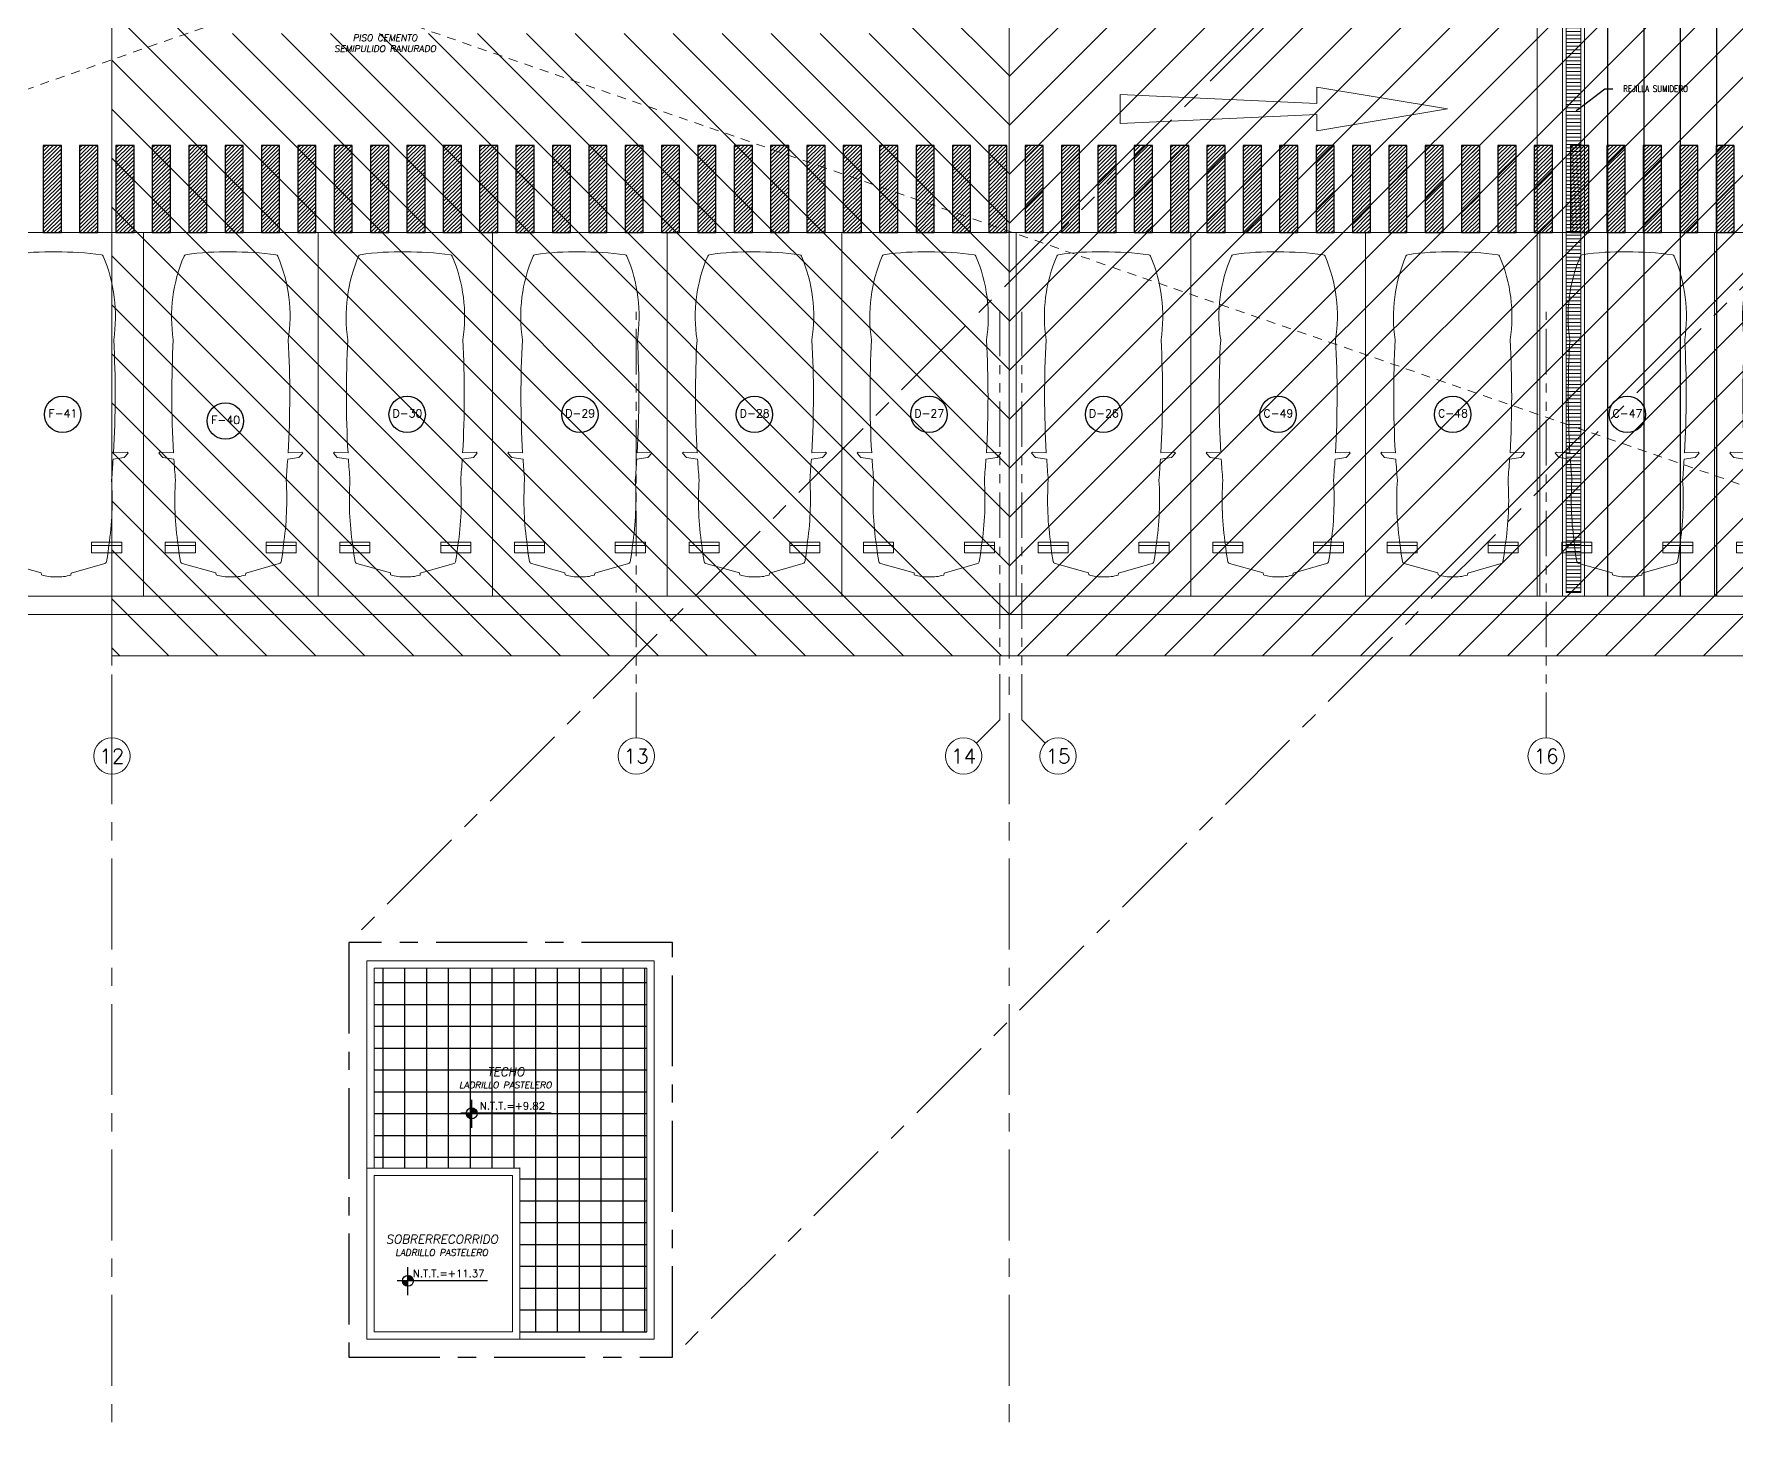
# Model space of a CAD drawing. Header units: millimetres. Extents: x 226317 to 226469, y 8188100 to 8188260.
# Drawn here: x 226414.2 to 226437.62, y 8188100.32 to 8188119.64 of the extents above; entities that cross this region are included whole.
import ezdxf
from ezdxf import colors
from ezdxf.entities.mleader import LeaderData, LeaderLine
from ezdxf.enums import TextEntityAlignment as Align
from ezdxf.math import Vec2, Vec3

# ---------------------------------------------------------------- set-up
doc = ezdxf.new("R2010")
doc.units = ezdxf.units.MM
for name, pattern in [('CENTER', [2, 1.25, -0.25, 0.25, -0.25]), ('HIDDEN2', [0.1875, 0.125, -0.0625]), ('PHANTOM', [2.5, 1.25, -0.25, 0.25, -0.25, 0.25, -0.25]), ('PHANTOM2', [1.25, 0.625, -0.125, 0.125, -0.125, 0.125, -0.125])]:
    doc.linetypes.add(name, pattern=pattern)
for name, color, linetype in [('A-COTAS INT', 8, 'Continuous'), ('A-EJES', 8, 'PHANTOM'), ('A-HATCH', 8, 'Continuous'), ('A-LINEAS', 8, 'Continuous'), ('A-MOBILIARIO', 8, 'Continuous'), ('A-MURO BAJO', 8, 'Continuous'), ('A-NIVELES-NPT', 8, 'Continuous'), ('A-NUMERO ESTAC', 8, 'Continuous'), ('A-PROYECCIONES', 8, 'HIDDEN2'), ('A-TEXTO-ACABADO PISO', 8, 'Continuous'), ('A-TEXTO-AMBIENTES', 8, 'Continuous'), ('A-TEXTO-INDICACIONES', 8, 'Continuous'), ('A_50_CortesElev', 8, 'CENTER'), ('CIRCULACION PEATONAL', 8, 'Continuous'), ('DLP_MURO BAJO', 8, 'Continuous'), ('HATCH', 8, 'Continuous')]:
    doc.layers.add(name, color=color, linetype=linetype)
doc.layers.add('A-ETAPAS', color=8, linetype='Continuous', lineweight=35, plot=False)
doc.layers.add('A-MURO ALTO', color=8, linetype='Continuous', lineweight=30)
doc.styles.add('R80', font='romans.shx', dxfattribs={"width": 0.8, "oblique": 15, "height": 0.1})
doc.styles.add('ROMANS', font='ROMANS.shx', dxfattribs={"oblique": 10})
doc.styles.add('TXT_COTAS', font='romans.shx', dxfattribs={"width": 0.8})

# ---------------------------------------------------------------- blocks, each defined once
blk = doc.blocks.new('*U25')
at = {"layer": 'CIRCULACION PEATONAL'}
h = blk.add_hatch(dxfattribs=at)
h.set_pattern_fill('ANSI31', color=256, scale=0.3)
h.set_pattern_definition([(45, (24.250368, 0), (-0.0265165, 0.0265165), [])])
h.paths.add_polyline_path([(24.547, 0.228), (24.297, 0.228), (24.297, -0.972), (24.547, -0.972)])
h = blk.add_hatch(dxfattribs=at)
h.set_pattern_fill('ANSI31', color=256, scale=0.3)
h.set_pattern_definition([(45, (24.750368, 0), (-0.0265165, 0.0265165), [])])
h.paths.add_polyline_path([(25.047, 0.228), (24.797, 0.228), (24.797, -0.972), (25.047, -0.972)])
h = blk.add_hatch(dxfattribs=at)
h.set_pattern_fill('ANSI31', color=256, scale=0.3)
h.set_pattern_definition([(45, (25.250368, 0), (-0.0265165, 0.0265165), [])])
h.paths.add_polyline_path([(25.547, 0.228), (25.297, 0.228), (25.297, -0.972), (25.547, -0.972)])
h = blk.add_hatch(dxfattribs=at)
h.set_pattern_fill('ANSI31', color=256, scale=0.3)
h.set_pattern_definition([(45, (25.750368, 0), (-0.0265165, 0.0265165), [])])
h.paths.add_polyline_path([(26.047, 0.228), (25.797, 0.228), (25.797, -0.972), (26.047, -0.972)])
h = blk.add_hatch(dxfattribs=at)
h.set_pattern_fill('ANSI31', color=256, scale=0.3)
h.set_pattern_definition([(45, (26.250368, 0), (-0.0265165, 0.0265165), [])])
h.paths.add_polyline_path([(26.547, 0.228), (26.297, 0.228), (26.297, -0.972), (26.547, -0.972)])
h = blk.add_hatch(dxfattribs=at)
h.set_pattern_fill('ANSI31', color=256, scale=0.3)
h.set_pattern_definition([(45, (26.750368, 0), (-0.0265165, 0.0265165), [])])
h.paths.add_polyline_path([(27.047, 0.228), (26.797, 0.228), (26.797, -0.972), (27.047, -0.972)])
h = blk.add_hatch(dxfattribs=at)
h.set_pattern_fill('ANSI31', color=256, scale=0.3)
h.set_pattern_definition([(45, (27.250368, 0), (-0.0265165, 0.0265165), [])])
h.paths.add_polyline_path([(27.547, 0.228), (27.297, 0.228), (27.297, -0.972), (27.547, -0.972)])
h = blk.add_hatch(dxfattribs=at)
h.set_pattern_fill('ANSI31', color=256, scale=0.3)
h.set_pattern_definition([(45, (27.750368, 0), (-0.0265165, 0.0265165), [])])
h.paths.add_polyline_path([(28.047, 0.228), (27.797, 0.228), (27.797, -0.972), (28.047, -0.972)])
h = blk.add_hatch(dxfattribs=at)
h.set_pattern_fill('ANSI31', color=256, scale=0.3)
h.set_pattern_definition([(45, (28.250368, 0), (-0.0265165, 0.0265165), [])])
h.paths.add_polyline_path([(28.547, 0.228), (28.297, 0.228), (28.297, -0.972), (28.547, -0.972)])
h = blk.add_hatch(dxfattribs=at)
h.set_pattern_fill('ANSI31', color=256, scale=0.3)
h.set_pattern_definition([(45, (28.750368, 0), (-0.0265165, 0.0265165), [])])
h.paths.add_polyline_path([(29.047, 0.228), (28.797, 0.228), (28.797, -0.972), (29.047, -0.972)])
h = blk.add_hatch(dxfattribs=at)
h.set_pattern_fill('ANSI31', color=256, scale=0.3)
h.set_pattern_definition([(45, (29.250368, 0), (-0.0265165, 0.0265165), [])])
h.paths.add_polyline_path([(29.547, 0.228), (29.297, 0.228), (29.297, -0.972), (29.547, -0.972)])
h = blk.add_hatch(dxfattribs=at)
h.set_pattern_fill('ANSI31', color=256, scale=0.3)
h.set_pattern_definition([(45, (29.750368, 0), (-0.0265165, 0.0265165), [])])
h.paths.add_polyline_path([(30.047, 0.228), (29.797, 0.228), (29.797, -0.972), (30.047, -0.972)])
h = blk.add_hatch(dxfattribs=at)
h.set_pattern_fill('ANSI31', color=256, scale=0.3)
h.set_pattern_definition([(45, (30.250368, 0), (-0.0265165, 0.0265165), [])])
h.paths.add_polyline_path([(30.547, 0.228), (30.297, 0.228), (30.297, -0.972), (30.547, -0.972)])
h = blk.add_hatch(dxfattribs=at)
h.set_pattern_fill('ANSI31', color=256, scale=0.3)
h.set_pattern_definition([(45, (30.750368, 0), (-0.0265165, 0.0265165), [])])
h.paths.add_polyline_path([(31.047, 0.228), (30.797, 0.228), (30.797, -0.972), (31.047, -0.972)])
h = blk.add_hatch(dxfattribs=at)
h.set_pattern_fill('ANSI31', color=256, scale=0.3)
h.set_pattern_definition([(45, (31.250368, 0), (-0.0265165, 0.0265165), [])])
h.paths.add_polyline_path([(31.547, 0.228), (31.297, 0.228), (31.297, -0.972), (31.547, -0.972)])
h = blk.add_hatch(dxfattribs=at)
h.set_pattern_fill('ANSI31', color=256, scale=0.3)
h.set_pattern_definition([(45, (31.750368, 0), (-0.0265165, 0.0265165), [])])
h.paths.add_polyline_path([(32.047, 0.228), (31.797, 0.228), (31.797, -0.972), (32.047, -0.972)])
h = blk.add_hatch(dxfattribs=at)
h.set_pattern_fill('ANSI31', color=256, scale=0.3)
h.set_pattern_definition([(45, (32.250368, 0), (-0.0265165, 0.0265165), [])])
h.paths.add_polyline_path([(32.547, 0.228), (32.297, 0.228), (32.297, -0.972), (32.547, -0.972)])
h = blk.add_hatch(dxfattribs=at)
h.set_pattern_fill('ANSI31', color=256, scale=0.3)
h.set_pattern_definition([(45, (32.750368, 0), (-0.0265165, 0.0265165), [])])
h.paths.add_polyline_path([(33.047, 0.228), (32.797, 0.228), (32.797, -0.972), (33.047, -0.972)])
h = blk.add_hatch(dxfattribs=at)
h.set_pattern_fill('ANSI31', color=256, scale=0.3)
h.set_pattern_definition([(45, (33.250368, 0), (-0.0265165, 0.0265165), [])])
h.paths.add_polyline_path([(33.547, 0.228), (33.297, 0.228), (33.297, -0.972), (33.547, -0.972)])
h = blk.add_hatch(dxfattribs=at)
h.set_pattern_fill('ANSI31', color=256, scale=0.3)
h.set_pattern_definition([(45, (33.750368, 0), (-0.0265165, 0.0265165), [])])
h.paths.add_polyline_path([(34.047, 0.228), (33.797, 0.228), (33.797, -0.972), (34.047, -0.972)])
h = blk.add_hatch(dxfattribs=at)
h.set_pattern_fill('ANSI31', color=256, scale=0.3)
h.set_pattern_definition([(45, (34.250368, 0), (-0.0265165, 0.0265165), [])])
h.paths.add_polyline_path([(34.547, 0.228), (34.297, 0.228), (34.297, -0.972), (34.547, -0.972)])
h = blk.add_hatch(dxfattribs=at)
h.set_pattern_fill('ANSI31', color=256, scale=0.3)
h.set_pattern_definition([(45, (34.750368, 0), (-0.0265165, 0.0265165), [])])
h.paths.add_polyline_path([(35.047, 0.228), (34.797, 0.228), (34.797, -0.972), (35.047, -0.972)])
h = blk.add_hatch(dxfattribs=at)
h.set_pattern_fill('ANSI31', color=256, scale=0.3)
h.set_pattern_definition([(45, (35.250368, 0), (-0.0265165, 0.0265165), [])])
h.paths.add_polyline_path([(35.547, 0.228), (35.297, 0.228), (35.297, -0.972), (35.547, -0.972)])
h = blk.add_hatch(dxfattribs=at)
h.set_pattern_fill('ANSI31', color=256, scale=0.3)
h.set_pattern_definition([(45, (35.750368, 0), (-0.0265165, 0.0265165), [])])
h.paths.add_polyline_path([(36.047, 0.228), (35.797, 0.228), (35.797, -0.972), (36.047, -0.972)])
h = blk.add_hatch(dxfattribs=at)
h.set_pattern_fill('ANSI31', color=256, scale=0.3)
h.set_pattern_definition([(45, (36.250368, 0), (-0.0265165, 0.0265165), [])])
h.paths.add_polyline_path([(36.547, 0.228), (36.297, 0.228), (36.297, -0.972), (36.547, -0.972)])
h = blk.add_hatch(dxfattribs=at)
h.set_pattern_fill('ANSI31', color=256, scale=0.3)
h.set_pattern_definition([(45, (36.750368, 0), (-0.0265165, 0.0265165), [])])
h.paths.add_polyline_path([(37.047, 0.228), (36.797, 0.228), (36.797, -0.972), (37.047, -0.972)])
h = blk.add_hatch(dxfattribs=at)
h.set_pattern_fill('ANSI31', color=256, scale=0.3)
h.set_pattern_definition([(45, (37.250368, 0), (-0.0265165, 0.0265165), [])])
h.paths.add_polyline_path([(37.547, 0.228), (37.297, 0.228), (37.297, -0.972), (37.547, -0.972)])
h = blk.add_hatch(dxfattribs=at)
h.set_pattern_fill('ANSI31', color=256, scale=0.3)
h.set_pattern_definition([(45, (37.750368, 0), (-0.0265165, 0.0265165), [])])
h.paths.add_polyline_path([(38.047, 0.228), (37.797, 0.228), (37.797, -0.972), (38.047, -0.972)])
h = blk.add_hatch(dxfattribs=at)
h.set_pattern_fill('ANSI31', color=256, scale=0.3)
h.set_pattern_definition([(45, (38.250368, 0), (-0.0265165, 0.0265165), [])])
h.paths.add_polyline_path([(38.547, 0.228), (38.297, 0.228), (38.297, -0.972), (38.547, -0.972)])
h = blk.add_hatch(dxfattribs=at)
h.set_pattern_fill('ANSI31', color=256, scale=0.3)
h.set_pattern_definition([(45, (38.750368, 0), (-0.0265165, 0.0265165), [])])
h.paths.add_polyline_path([(39.047, 0.228), (38.797, 0.228), (38.797, -0.972), (39.047, -0.972)])
h = blk.add_hatch(dxfattribs=at)
h.set_pattern_fill('ANSI31', color=256, scale=0.3)
h.set_pattern_definition([(45, (39.250368, 0), (-0.0265165, 0.0265165), [])])
h.paths.add_polyline_path([(39.547, 0.228), (39.297, 0.228), (39.297, -0.972), (39.547, -0.972)])
h = blk.add_hatch(dxfattribs=at)
h.set_pattern_fill('ANSI31', color=256, scale=0.3)
h.set_pattern_definition([(45, (39.750368, 0), (-0.0265165, 0.0265165), [])])
h.paths.add_polyline_path([(40.047, 0.228), (39.797, 0.228), (39.797, -0.972), (40.047, -0.972)])
h = blk.add_hatch(dxfattribs=at)
h.set_pattern_fill('ANSI31', color=256, scale=0.3)
h.set_pattern_definition([(45, (40.250368, 0), (-0.0265165, 0.0265165), [])])
h.paths.add_polyline_path([(40.547, 0.228), (40.297, 0.228), (40.297, -0.972), (40.547, -0.972)])
h = blk.add_hatch(dxfattribs=at)
h.set_pattern_fill('ANSI31', color=256, scale=0.3)
h.set_pattern_definition([(45, (40.750368, 0), (-0.0265165, 0.0265165), [])])
h.paths.add_polyline_path([(41.047, 0.228), (40.797, 0.228), (40.797, -0.972), (41.047, -0.972)])
h = blk.add_hatch(dxfattribs=at)
h.set_pattern_fill('ANSI31', color=256, scale=0.3)
h.set_pattern_definition([(45, (41.250368, 0), (-0.0265165, 0.0265165), [])])
h.paths.add_polyline_path([(41.547, 0.228), (41.297, 0.228), (41.297, -0.972), (41.547, -0.972)])
h = blk.add_hatch(dxfattribs=at)
h.set_pattern_fill('ANSI31', color=256, scale=0.3)
h.set_pattern_definition([(45, (41.750368, 0), (-0.0265165, 0.0265165), [])])
h.paths.add_polyline_path([(42.047, 0.228), (41.797, 0.228), (41.797, -0.972), (42.047, -0.972)])
h = blk.add_hatch(dxfattribs=at)
h.set_pattern_fill('ANSI31', color=256, scale=0.3)
h.set_pattern_definition([(45, (42.250368, 0), (-0.0265165, 0.0265165), [])])
h.paths.add_polyline_path([(42.547, 0.228), (42.297, 0.228), (42.297, -0.972), (42.547, -0.972)])
h = blk.add_hatch(dxfattribs=at)
h.set_pattern_fill('ANSI31', color=256, scale=0.3)
h.set_pattern_definition([(45, (42.750368, 0), (-0.0265165, 0.0265165), [])])
h.paths.add_polyline_path([(43.047, 0.228), (42.797, 0.228), (42.797, -0.972), (43.047, -0.972)])
h = blk.add_hatch(dxfattribs=at)
h.set_pattern_fill('ANSI31', color=256, scale=0.3)
h.set_pattern_definition([(45, (43.250368, 0), (-0.0265165, 0.0265165), [])])
h.paths.add_polyline_path([(43.547, 0.228), (43.297, 0.228), (43.297, -0.972), (43.547, -0.972)])
h = blk.add_hatch(dxfattribs=at)
h.set_pattern_fill('ANSI31', color=256, scale=0.3)
h.set_pattern_definition([(45, (43.750368, 0), (-0.0265165, 0.0265165), [])])
h.paths.add_polyline_path([(44.047, 0.228), (43.797, 0.228), (43.797, -0.972), (44.047, -0.972)])
h = blk.add_hatch(dxfattribs=at)
h.set_pattern_fill('ANSI31', color=256, scale=0.3)
h.set_pattern_definition([(45, (44.250368, 0), (-0.0265165, 0.0265165), [])])
h.paths.add_polyline_path([(44.547, 0.228), (44.297, 0.228), (44.297, -0.972), (44.547, -0.972)])
h = blk.add_hatch(dxfattribs=at)
h.set_pattern_fill('ANSI31', color=256, scale=0.3)
h.set_pattern_definition([(45, (44.750368, 0), (-0.0265165, 0.0265165), [])])
h.paths.add_polyline_path([(45.047, 0.228), (44.797, 0.228), (44.797, -0.972), (45.047, -0.972)])
h = blk.add_hatch(dxfattribs=at)
h.set_pattern_fill('ANSI31', color=256, scale=0.3)
h.set_pattern_definition([(45, (45.250368, 0), (-0.0265165, 0.0265165), [])])
h.paths.add_polyline_path([(45.547, 0.228), (45.297, 0.228), (45.297, -0.972), (45.547, -0.972)])
h = blk.add_hatch(dxfattribs=at)
h.set_pattern_fill('ANSI31', color=256, scale=0.3)
h.set_pattern_definition([(45, (45.750368, 0), (-0.0265165, 0.0265165), [])])
h.paths.add_polyline_path([(46.047, 0.228), (45.797, 0.228), (45.797, -0.972), (46.047, -0.972)])
h = blk.add_hatch(dxfattribs=at)
h.set_pattern_fill('ANSI31', color=256, scale=0.3)
h.set_pattern_definition([(45, (46.250368, 0), (-0.0265165, 0.0265165), [])])
h.paths.add_polyline_path([(46.547, 0.228), (46.297, 0.228), (46.297, -0.972), (46.547, -0.972)])
h = blk.add_hatch(dxfattribs=at)
h.set_pattern_fill('ANSI31', color=256, scale=0.3)
h.set_pattern_definition([(45, (46.750368, 0), (-0.0265165, 0.0265165), [])])
h.paths.add_polyline_path([(47.047, 0.228), (46.797, 0.228), (46.797, -0.972), (47.047, -0.972)])
h = blk.add_hatch(dxfattribs=at)
h.set_pattern_fill('ANSI31', color=256, scale=0.3)
h.set_pattern_definition([(45, (47.250368, 0), (-0.0265165, 0.0265165), [])])
h.paths.add_polyline_path([(47.547, 0.228), (47.297, 0.228), (47.297, -0.972), (47.547, -0.972)])
for points in [[(24.297, -0.972), (24.547, -0.972), (24.547, 0.228), (24.297, 0.228)], [(24.797, -0.972), (25.047, -0.972), (25.047, 0.228), (24.797, 0.228)], [(25.297, -0.972), (25.547, -0.972), (25.547, 0.228), (25.297, 0.228)], [(25.797, -0.972), (26.047, -0.972), (26.047, 0.228), (25.797, 0.228)], [(26.297, -0.972), (26.547, -0.972), (26.547, 0.228), (26.297, 0.228)], [(26.797, -0.972), (27.047, -0.972), (27.047, 0.228), (26.797, 0.228)], [(27.297, -0.972), (27.547, -0.972), (27.547, 0.228), (27.297, 0.228)], [(27.797, -0.972), (28.047, -0.972), (28.047, 0.228), (27.797, 0.228)], [(28.297, -0.972), (28.547, -0.972), (28.547, 0.228), (28.297, 0.228)], [(28.797, -0.972), (29.047, -0.972), (29.047, 0.228), (28.797, 0.228)], [(29.297, -0.972), (29.547, -0.972), (29.547, 0.228), (29.297, 0.228)], [(29.797, -0.972), (30.047, -0.972), (30.047, 0.228), (29.797, 0.228)], [(30.297, -0.972), (30.547, -0.972), (30.547, 0.228), (30.297, 0.228)], [(30.797, -0.972), (31.047, -0.972), (31.047, 0.228), (30.797, 0.228)], [(31.297, -0.972), (31.547, -0.972), (31.547, 0.228), (31.297, 0.228)], [(31.797, -0.972), (32.047, -0.972), (32.047, 0.228), (31.797, 0.228)], [(32.297, -0.972), (32.547, -0.972), (32.547, 0.228), (32.297, 0.228)], [(32.797, -0.972), (33.047, -0.972), (33.047, 0.228), (32.797, 0.228)], [(33.297, -0.972), (33.547, -0.972), (33.547, 0.228), (33.297, 0.228)], [(33.797, -0.972), (34.047, -0.972), (34.047, 0.228), (33.797, 0.228)], [(34.297, -0.972), (34.547, -0.972), (34.547, 0.228), (34.297, 0.228)], [(34.797, -0.972), (35.047, -0.972), (35.047, 0.228), (34.797, 0.228)], [(35.297, -0.972), (35.547, -0.972), (35.547, 0.228), (35.297, 0.228)], [(35.797, -0.972), (36.047, -0.972), (36.047, 0.228), (35.797, 0.228)], [(36.297, -0.972), (36.547, -0.972), (36.547, 0.228), (36.297, 0.228)], [(36.797, -0.972), (37.047, -0.972), (37.047, 0.228), (36.797, 0.228)], [(37.297, -0.972), (37.547, -0.972), (37.547, 0.228), (37.297, 0.228)], [(37.797, -0.972), (38.047, -0.972), (38.047, 0.228), (37.797, 0.228)], [(38.297, -0.972), (38.547, -0.972), (38.547, 0.228), (38.297, 0.228)], [(38.797, -0.972), (39.047, -0.972), (39.047, 0.228), (38.797, 0.228)], [(39.297, -0.972), (39.547, -0.972), (39.547, 0.228), (39.297, 0.228)], [(39.797, -0.972), (40.047, -0.972), (40.047, 0.228), (39.797, 0.228)], [(40.297, -0.972), (40.547, -0.972), (40.547, 0.228), (40.297, 0.228)], [(40.797, -0.972), (41.047, -0.972), (41.047, 0.228), (40.797, 0.228)], [(41.297, -0.972), (41.547, -0.972), (41.547, 0.228), (41.297, 0.228)], [(41.797, -0.972), (42.047, -0.972), (42.047, 0.228), (41.797, 0.228)], [(42.297, -0.972), (42.547, -0.972), (42.547, 0.228), (42.297, 0.228)], [(42.797, -0.972), (43.047, -0.972), (43.047, 0.228), (42.797, 0.228)], [(43.297, -0.972), (43.547, -0.972), (43.547, 0.228), (43.297, 0.228)], [(43.797, -0.972), (44.047, -0.972), (44.047, 0.228), (43.797, 0.228)], [(44.297, -0.972), (44.547, -0.972), (44.547, 0.228), (44.297, 0.228)], [(44.797, -0.972), (45.047, -0.972), (45.047, 0.228), (44.797, 0.228)], [(45.297, -0.972), (45.547, -0.972), (45.547, 0.228), (45.297, 0.228)], [(45.797, -0.972), (46.047, -0.972), (46.047, 0.228), (45.797, 0.228)], [(46.297, -0.972), (46.547, -0.972), (46.547, 0.228), (46.297, 0.228)], [(46.797, -0.972), (47.047, -0.972), (47.047, 0.228), (46.797, 0.228)], [(47.297, -0.972), (47.547, -0.972), (47.547, 0.228), (47.297, 0.228)]]:
    blk.add_lwpolyline(points, close=True, dxfattribs=at)
blk = doc.blocks.new('EJES 1P')
at = {"layer": 'A-EJES', "color": 8, "linetype": 'PHANTOM2', "lineweight": 0}
for p, q in [((80.091, -18.221), (80.414, -17.898)), ((81.038, -18.221), (80.714, -17.898))]:
    blk.add_line(p, q, dxfattribs=at)
for points in [[(68.204, -18.151), (68.204, -12.292)], [(75.414, -18.151), (75.414, -12.292)], [(80.414, -17.898), (80.414, -12.292)], [(80.714, -17.898), (80.714, -12.292)], [(87.924, -18.151), (87.924, -12.292)]]:
    blk.add_lwpolyline(points, dxfattribs=at)
at = {"layer": 'A-EJES', "color": 8, "linetype": 'Continuous', "lineweight": 0}
for centre in [(68.204, -18.398), (75.414, -18.398), (79.914, -18.398), (81.214, -18.398), (87.924, -18.398)]:
    blk.add_circle(centre, 0.25, dxfattribs=at)
at = {"layer": 'A-EJES', "color": 8, "linetype": 'Continuous', "lineweight": 0, "style": 'ROMANS'}
for s, p in [('12', (68.204, -18.398)), ('13', (75.414, -18.398)), ('14', (79.914, -18.398)), ('15', (81.214, -18.398)), ('16', (87.924, -18.398))]:
    blk.add_text(s, height=0.2, dxfattribs=at).set_placement(p, align=Align.MIDDLE_CENTER)
blk = doc.blocks.new('EJE')
at = {"linetype": 'Continuous'}
blk.add_circle((0, 0), 0.5, dxfattribs=at)
at = {"layer": 'A-TEXTO-INDICACIONES', "style": 'ROMANS'}
blk.add_attdef('EJE', text='', height=0.22, rotation=0, dxfattribs=at).set_placement((0.007, 0.028), align=Align.MIDDLE_CENTER)
blk = doc.blocks.new('numeración')
at = {"layer": 'A-NUMERO ESTAC', "color": 8, "lineweight": 0, "xscale": 0.5, "yscale": 0.5, "zscale": 0.5}
for p, values in [((-50.483, -98.2), {'EJE': 'F-41'}), ((-48.245, -98.291), {'EJE': 'F-40'}), ((-45.746, -98.2), {'EJE': 'D-30'}), ((-33.771, -98.2), {'EJE': 'C-49'}), ((-31.371, -98.2), {'EJE': 'C-48'}), ((-28.971, -98.2), {'EJE': 'C-47'})]:
    blk.add_blockref('EJE', p, dxfattribs=at).add_auto_attribs(values)
blk = doc.blocks.new('*U60')
at = {"color": 8, "lineweight": 0, "ltscale": 0.5}
for p, q in [((0.3, 4.302), (0.713, 4.302)), ((2.1, 4.302), (1.687, 4.302))]:
    blk.add_line(p, q, dxfattribs=at)
for points in [[(0, 0), (2.4, 0), (2.4, 5), (0, 5)], [(0.3, 4.405), (0.3, 4.255), (0.713, 4.255), (0.713, 4.405)], [(1.687, 4.405), (1.687, 4.255), (2.1, 4.255), (2.1, 4.405)]]:
    blk.add_lwpolyline(points, close=True, dxfattribs=at)
blk.add_lwpolyline([(1.988, 3.029), (2.175, 3.018), (2.189, 3.033), (2.136, 3.092), (1.982, 3.115, 0.005253), (1.961, 3.403, 0.053235), (1.923, 4.298), (1.91, 4.424), (1.891, 4.525), (1.886, 4.535, 0.218656), (1.867, 4.551), (1.406, 4.68), (1.402, 4.708, 0.091554), (1.2, 4.734, 0.09162), (0.998, 4.709), (0.994, 4.682), (0.533, 4.552, 0.218656), (0.514, 4.536), (0.509, 4.527), (0.49, 4.425), (0.477, 4.3, 0.053235), (0.439, 3.404, 0.005253), (0.418, 3.116), (0.264, 3.093), (0.211, 3.034), (0.225, 3.019), (0.412, 3.03, 0.028265), (0.41, 1.476, 0.139924), (0.555, 0.325, 0.272148), (0.579, 0.306, 0.035353), (1.2, 0.266, 0.045639), (1.819, 0.305, 0.272148), (1.843, 0.324, 0.139889), (1.99, 1.475, 0.028265)], format="xyb", close=True, dxfattribs=at)
blk = doc.blocks.new('PO_GUARDIA CIVIL ESQ FAISANES_PLANTAS_Sotanos_REVA_2022.01.24 - copia$0$XREF_SOTANOS - ETAPA 1-2020.06.26$0$frr')
at = {"color": 8, "lineweight": 0}
blk.add_lwpolyline([(-0.2, -4.5), (0.2, -4.5), (0.075, -1.8), (0.3, -1.8), (0, 0), (-0.3, -1.8), (-0.075, -1.8)], close=True, dxfattribs=at)
blk = doc.blocks.new('SIM NIVEL PLANTA')
at = {"linetype": 'Continuous'}
h = blk.add_hatch(dxfattribs=at)
h.set_pattern_fill('_USER', color=256, scale=0.099996, angle=45, style=0, pattern_type=0)
h.set_pattern_definition([(45, (35396.10581, 26516.4892), (-0.0707080889, 0.0707080889), [])])
h.paths.add_polyline_path([(-17.03, 0), (-15.53, 0, 0.409209), (-17.03, 1.47)])
h.paths.add_polyline_path([(-18.53, 0, 0.419236), (-17.03, -1.53), (-17.03, 0)])
for p, q in [((4.81, 0), (-20, 0)), ((-17.03, -3.97), (-17.03, 3.72))]:
    blk.add_line(p, q)
blk.add_circle((-17.03, -0.03), 1.5, dxfattribs=at)
at = {"style": 'R80'}
blk.add_attdef('N.P.T.+0.00', text='', height=2.03, dxfattribs=at).set_placement((-5.83, 2.01), align=Align.MIDDLE_CENTER)
blk = doc.blocks.new('TEXTOSSS')
at = {"transparency": 33554483, "rotation": 270}
blk.add_blockref('PO_GUARDIA CIVIL ESQ FAISANES_PLANTAS_Sotanos_REVA_2022.01.24 - copia$0$XREF_SOTANOS - ETAPA 1-2020.06.26$0$frr', (-34.172, -82.8), dxfattribs=at)
at = {"layer": 'A-TEXTO-ACABADO PISO', "color": 8, "lineweight": 0, "insert": (-48.781, -81.777), "char_height": 0.09, "attachment_point": 2, "style": 'ROMANS'}
blk.add_mtext_dynamic_manual_height_columns('PISO CEMENTO SEMIPULIDO RANURADO', width=1.58631, gutter_width=12.5, heights=[0], dxfattribs=at)
at = {"layer": 'A-TEXTO-INDICACIONES', "color": 8, "lineweight": 0}
ml = blk.add_multileader_mtext('Standard', dxfattribs=at)
ml.set_content('REJILLA SUMIDERO', color=8, style='TXT_COTAS')
ml.set_leader_properties(color=7)
ml.build(insert=Vec2(0, 0))
ml.multileader.update_dxf_attribs({"dogleg_length": 0.11, "arrow_head_size": 0.07})
ctx = ml.context
ctx.base_point, ctx.char_height, ctx.arrow_head_size, ctx.landing_gap_size, ctx.plane_origin = Vec3(-31.901, -82.522), 0.09, 0.07, 0.05, Vec3(-31.521, -83.047)
ctx.text_align_type = 2
notes = []
notes.append((ctx, [(0, (1, 1, 0), (-32.012, -82.522), (1, 0), 0.11, [(0, [(-32.435, -82.85)], 0, [])])]))
ctx.mtext.insert, ctx.mtext.width, ctx.mtext.alignment, ctx.mtext.flow_direction = Vec3(-30.867, -82.477), 1.01201, 3, 5
for ctx, leaders in notes:
    for number, flags, end, landing, length, lines in leaders:
        leader = LeaderData()
        leader.index, (leader.has_last_leader_line, leader.has_dogleg_vector, leader.attachment_direction) = number, flags
        leader.last_leader_point, leader.dogleg_vector, leader.dogleg_length = Vec3(end), Vec3(landing), length
        for number, points, colour, breaks in lines:
            line = LeaderLine()
            line.index, line.vertices, line.color, line.breaks = number, Vec3.list(points), colors.encode_raw_color(colour), breaks
            leader.lines.append(line)
        ctx.leaders.append(leader)
blk = doc.blocks.new('arq. estac.')
at = {"lineweight": 0}
h = blk.add_hatch(dxfattribs=at)
h.set_pattern_fill('_USER', color=8, scale=0.05, pattern_type=0)
h.set_pattern_definition([(0, (293.38087, -27.879155), (0, 0.05), [])])
h.paths.add_polyline_path([(226730.689, 8188132.504), (226730.889, 8188132.504), (226730.889, 8188116.604), (226730.689, 8188116.604)])
at = {"layer": 'A-HATCH'}
h = blk.add_hatch(dxfattribs=at)
h.set_pattern_fill('_USER', color=256, scale=0.5, angle=90, pattern_type=0)
h.set_pattern_definition([(90, (226730.83913, 8188124.6066), (-0.5, 3e-17), [])])
edge = h.paths.add_edge_path()
edge.add_line((226759.129, 8188121.554), (226759.129, 8188116.554))
edge.add_line((226759.129, 8188116.554), (226730.939, 8188116.554))
edge.add_line((226730.939, 8188116.554), (226730.939, 8188132.554))
edge.add_line((226730.939, 8188132.554), (226735.414, 8188132.554))
edge.add_line((226735.414, 8188132.554), (226735.414, 8188127.554))
edge.add_line((226735.414, 8188127.554), (226737.364, 8188127.554))
edge.add_line((226737.364, 8188127.554), (226737.364, 8188127.454))
edge.add_line((226737.364, 8188127.454), (226739.364, 8188127.454))
edge.add_line((226739.364, 8188127.454), (226739.364, 8188132.554))
edge.add_line((226739.364, 8188132.554), (226742.488, 8188132.554))
edge.add_arc((226750.8, 8188127.554), 9.7, 148.9733, 180.0015)
edge.add_line((226741.1, 8188127.554), (226747.5, 8188127.554))
edge.add_arc((226750.8, 8188127.554), 3.3, 53.3165, 180.0011, ccw=False)
edge.add_line((226752.771, 8188130.201), (226752.771, 8188127.554))
edge.add_line((226752.771, 8188127.554), (226760.3, 8188127.554))
edge.add_line((226760.3, 8188127.554), (226760.019, 8188121.554))
edge.add_line((226760.019, 8188121.554), (226759.129, 8188121.554))
h.paths.add_polyline_path([(226759.029, 8188116.554), (226758.729, 8188116.554), (226758.729, 8188127.554), (226759.029, 8188127.554)], flags=16)
at = {"layer": 'HATCH'}
h = blk.add_hatch(dxfattribs=at)
h.set_pattern_fill('_USER', color=256, scale=0.3, double=1, pattern_type=0)
h.set_pattern_definition([(0, (226716.30092, 8188108.69503), (0, 0.3), []), (90, (226716.30092, 8188108.69503), (-0.3, 2e-17), [])])
h.paths.add_polyline_path([(226716.301, 8188108.695), (226716.301, 8188106.44), (226718.051, 8188106.44), (226718.051, 8188111.44), (226714.301, 8188111.44), (226714.301, 8188108.691)])
h.paths.add_polyline_path([(226714.301, 8188106.44), (226716.201, 8188106.44), (226716.201, 8188108.591), (226714.301, 8188108.591)], flags=0)
at = {"color": 8, "lineweight": 0}
for points in [[(226730.639, 8188132.554), (226730.939, 8188132.554), (226730.939, 8188116.554), (226730.639, 8188116.554)], [(226730.689, 8188132.504), (226730.889, 8188132.504), (226730.889, 8188116.604), (226730.689, 8188116.604)]]:
    blk.add_lwpolyline(points, close=True, dxfattribs=at)
at = {"layer": 'A-ETAPAS', "color": 8, "linetype": 'CENTER', "lineweight": 0}
for p, q in [((226710.694, 8188264.946), (226710.694, 8188104.966)), ((226723.029, 8188264.946), (226723.029, 8188104.966))]:
    blk.add_line(p, q, dxfattribs=at)
at = {"layer": 'A-LINEAS', "color": 8, "lineweight": 0}
blk.add_lwpolyline([(226698.609, 8188116.554), (226730.289, 8188116.554), (226730.289, 8188132.554), (226698.609, 8188132.554)], close=True, dxfattribs=at)
blk.add_lwpolyline([(226759.129, 8188121.554), (226759.129, 8188116.554), (226730.939, 8188116.554), (226730.939, 8188132.554), (226735.414, 8188132.554), (226735.414, 8188127.554), (226737.364, 8188127.554), (226737.364, 8188127.454), (226739.364, 8188127.454), (226739.364, 8188132.554), (226742.488, 8188132.554, 0.136219), (226741.1, 8188127.554), (226747.5, 8188127.554, -0.616917), (226752.771, 8188130.201), (226752.771, 8188127.554), (226760.3, 8188127.554), (226760.019, 8188121.554)], format="xyb", close=True, dxfattribs=at)
at = {"layer": 'A-MURO ALTO', "color": 8, "lineweight": 0}
for points in [[(226714.201, 8188106.34), (226716.301, 8188106.34), (226716.301, 8188108.691), (226714.201, 8188108.691)], [(226714.301, 8188106.44), (226716.201, 8188106.44), (226716.201, 8188108.591), (226714.301, 8188108.591)]]:
    blk.add_lwpolyline(points, close=True, dxfattribs=at)
at = {"layer": 'A-MURO BAJO', "color": 8, "lineweight": 0}
for points in [[(226626.049, 8188122.991), (226627.636, 8188116.304), (226759.379, 8188116.304)], [(226643.815, 8188116.554), (226759.129, 8188116.554), (226759.129, 8188121.554)]]:
    blk.add_lwpolyline(points, dxfattribs=at)
for points in [[(226714.201, 8188106.34), (226718.151, 8188106.34), (226718.151, 8188111.54), (226714.201, 8188111.54)], [(226716.301, 8188108.695), (226716.301, 8188106.44), (226718.051, 8188106.44), (226718.051, 8188111.44), (226714.301, 8188111.44), (226714.301, 8188108.691)]]:
    blk.add_lwpolyline(points, close=True, dxfattribs=at)
at = {"layer": 'A-PROYECCIONES', "color": 8, "lineweight": 0}
for p, q in [((226689.529, 8188116.547), (226735.414, 8188132.554)), ((226691.274, 8188132.554), (226737.529, 8188116.554))]:
    blk.add_line(p, q, dxfattribs=at)
at = {"layer": 'A_50_CortesElev'}
for points in [[(226735.164, 8188133.004), (226713.951, 8188111.791)], [(226739.615, 8188127.304), (226718.402, 8188106.091)]]:
    blk.add_lwpolyline(points, dxfattribs=at)
at = {"layer": 'A_50_CortesElev', "lineweight": 30}
blk.add_lwpolyline([(226713.951, 8188106.091), (226718.402, 8188106.091), (226718.402, 8188111.791), (226713.951, 8188111.791)], close=True, dxfattribs=at)
blk.add_blockref('EJES 1P', (226642.49, 8188132.754))
at = {"rotation": 180.0005141974605}
blk.add_blockref('*U25', (226757.297, 8188121.781), dxfattribs=at)
at = {"layer": 'A-COTAS INT'}
blk.add_blockref('TEXTOSSS', (226763.231, 8188206.054), dxfattribs=at)
at = {"layer": 'A-ETAPAS'}
blk.add_blockref('numeración', (226760.5, 8188217.254), dxfattribs=at)
at = {"layer": 'A-MOBILIARIO', "rotation": 180}
for p in [(226711.129, 8188121.554), (226713.529, 8188121.554), (226715.929, 8188121.554), (226718.329, 8188121.554), (226720.729, 8188121.554), (226723.129, 8188121.554), (226725.529, 8188121.554), (226727.929, 8188121.554), (226730.329, 8188121.554), (226732.729, 8188121.554), (226735.129, 8188121.554)]:
    blk.add_blockref('*U60', p, dxfattribs=at)
at = {"layer": 'A-NIVELES-NPT', "xscale": 0.05, "yscale": 0.05, "zscale": 0.05}
for p, values in [((226716.493, 8188109.445), {'N.P.T.+0.00': 'N.T.T.=+9.82'}), ((226715.616, 8188107.142, 0), {'N.P.T.+0.00': 'N.T.T.=+11.37'})]:
    blk.add_blockref('SIM NIVEL PLANTA', p, dxfattribs=at).add_auto_attribs(values)
at = {"layer": 'A-NUMERO ESTAC', "xscale": 0.5, "yscale": 0.5, "zscale": 0.5}
for p, values in [((226717.129, 8188119.054), {'EJE': 'D-29'}), ((226719.529, 8188119.054), {'EJE': 'D-28'}), ((226721.929, 8188119.054), {'EJE': 'D-27'}), ((226724.329, 8188119.054), {'EJE': 'D-26'})]:
    blk.add_blockref('EJE', p, dxfattribs=at).add_auto_attribs(values)
at = {"layer": 'DLP_MURO BAJO', "color": 8}
blk.add_blockref('EJES 1P', (226642.49, 8188132.754), dxfattribs=at)
at = {"layer": 'A-TEXTO-ACABADO PISO', "char_height": 0.09, "attachment_point": 2, "style": 'ROMANS'}
for insert in [(226716.105, 8188109.878), (226715.228, 8188107.575, 0)]:
    blk.add_mtext_dynamic_manual_height_columns('LADRILLO PASTELERO', width=1.58631, gutter_width=12.5, heights=[0], dxfattribs=dict(at, insert=insert))
at = {"layer": 'A-TEXTO-AMBIENTES', "char_height": 0.12, "width": 2.55621, "attachment_point": 5, "style": 'ROMANS'}
for s, insert in [('TECHO', (226716.11, 8188110.015, 0)), ('SOBRERRECORRIDO', (226715.233, 8188107.712))]:
    blk.add_mtext(s, dxfattribs=dict(at, insert=insert))

msp = doc.modelspace()

# ---------------------------------------------------------------- block references
msp.add_blockref('arq. estac.', (-295.422, -4.646))

# ---------------------------------------------------------------- next in the draw order: hatches: boundary and pattern name
at = {"lineweight": 0}
h = msp.add_hatch(dxfattribs=at)
h.set_pattern_fill('ANSI31', color=8, scale=0.15, angle=90)
h.set_pattern_definition([(135, (223333.8228, 8186488.11445), (-0.336759605, -0.336759605), [])])
h.paths.add_polyline_path([(226415.272, 8188111.089), (226427.607, 8188111.089), (226427.607, 8188136.283), (226415.272, 8188136.283)])
h.paths.add_polyline_path([(226426.065, 8188121.422), (226426.065, 8188119.643), (226416.583, 8188119.643), (226416.583, 8188121.422)], flags=16)
h.paths.add_polyline_path([(226419.074, 8188119.974), (226423.574, 8188119.974), (226423.574, 8188120.361), (226419.074, 8188120.361)], flags=8)
h.paths.add_polyline_path([(226419.154, 8188120.339), (226423.494, 8188120.339), (226423.494, 8188120.727), (226419.154, 8188120.727)], flags=8)
h.paths.add_polyline_path([(226418.989, 8188120.703), (226423.659, 8188120.703), (226423.659, 8188121.091), (226418.989, 8188121.091)], flags=8)
h = msp.add_hatch(dxfattribs=at)
h.set_pattern_fill('ANSI31', color=8, scale=0.15)
h.set_pattern_definition([(45, (223326.37503, 8186488.11445), (-0.336759605, 0.336759605), [])])
h.paths.add_polyline_path([(226466.117, 8188136.283), (226427.607, 8188136.283), (226427.607, 8188111.089), (226466.117, 8188111.089)])
h.paths.add_polyline_path([(226442.121, 8188121.422), (226451.603, 8188121.422), (226451.603, 8188119.643), (226442.121, 8188119.643)], flags=16)
h.paths.add_polyline_path([(226444.612, 8188119.973), (226449.112, 8188119.973), (226449.112, 8188120.361), (226444.612, 8188120.361)], flags=8)
h.paths.add_polyline_path([(226444.692, 8188120.339), (226449.032, 8188120.339), (226449.032, 8188120.727), (226444.692, 8188120.727)], flags=8)
h.paths.add_polyline_path([(226444.526, 8188120.703), (226449.197, 8188120.703), (226449.197, 8188121.091), (226444.526, 8188121.091)], flags=8)

# ---------------------------------------------------------------- next in the draw order: linework, layer by layer
at = {"color": 8, "lineweight": 0}
for points in [[(226415.272, 8188136.283), (226427.607, 8188136.283), (226427.607, 8188111.089), (226415.272, 8188111.089)], [(226427.607, 8188136.283), (226466.117, 8188136.283), (226466.117, 8188111.089), (226427.607, 8188111.089)]]:
    msp.add_lwpolyline(points, close=True, dxfattribs=at)

doc.saveas('drawing.dxf')
